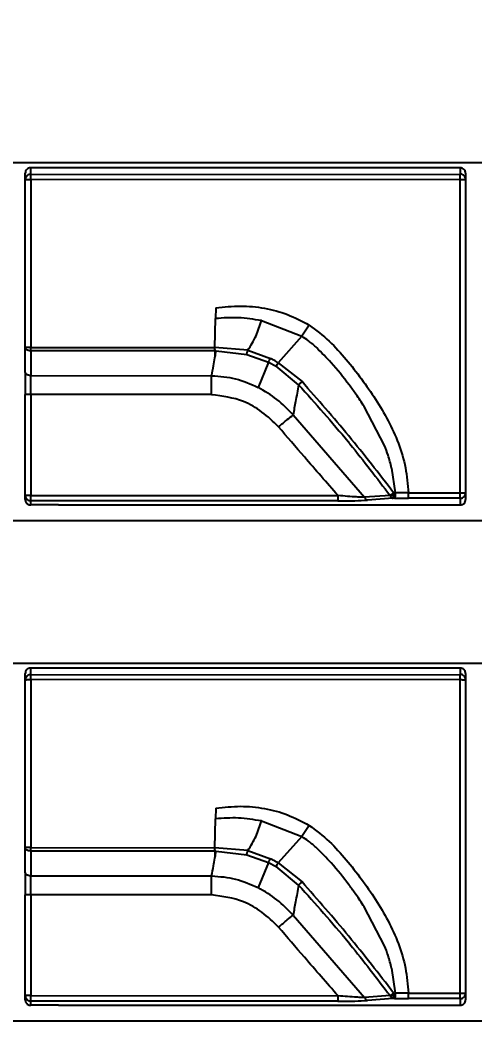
# Model space of a CAD drawing. Header units: millimetres. Extents: x 271 to 405, y 465 to 539.
# Drawn here: x 298.13 to 304.89, y 499.26 to 514.46 of the extents above; entities that cross this region are included whole.
import ezdxf

# ---------------------------------------------------------------- set-up
doc = ezdxf.new("R2010")
doc.units = ezdxf.units.MM
doc.header["$PDSIZE"] = -1
doc.dimstyles.new('ISO-25', dxfattribs={"dimtxt": 2.5, "dimasz": 2.5, "dimexe": 1.25, "dimexo": 0.625, "dimtad": 1, "dimtxsty": 'Standard', "dimcen": 2.5, "dimadec": 0, "dimazin": 0, "dimtfac": 1, "dimtmove": 0, "dimatfit": 3, "dimfxl": 1, "dimarcsym": 0})

# ---------------------------------------------------------------- blocks, each defined once
blk = doc.blocks.new('*D2')
at = {"color": 0, "lineweight": -2}
for p, q in [((288.922, 503.974), (288.922, 465.47)), ((360.773, 503.974), (360.773, 465.47)), ((293.002, 467.47), (356.693, 467.47))]:
    blk.add_line(p, q, dxfattribs=at)
at = {"color": 0}
for points in [[(293.002, 468.15), (293.002, 466.79), (288.922, 467.47)], [(356.693, 466.79), (356.693, 468.15), (360.773, 467.47)]]:
    blk.add_solid(points, dxfattribs=at)
at = {"layer": 'Defpoints', "color": 0}
for p in [(288.922, 503.974), (360.773, 503.974), (360.773, 467.47)]:
    blk.add_point(p, dxfattribs=at)
at = {"color": 0, "insert": (324.848, 471.036), "char_height": 3.5, "attachment_point": 5}
blk.add_mtext('71,85', dxfattribs=at)
blk = doc.blocks.new('*D5')
at = {"color": 0, "lineweight": -2}
for p, q in [((316.026, 516.554), (274.623, 516.554)), ((276.623, 512.474), (276.623, 500.201)), ((276.623, 480.797), (276.623, 493.07)), ((316.026, 476.717), (274.623, 476.717))]:
    blk.add_line(p, q, dxfattribs=at)
at = {"color": 0}
for points in [[(277.303, 512.474), (275.943, 512.474), (276.623, 516.554)], [(275.943, 480.797), (277.303, 480.797), (276.623, 476.717)]]:
    blk.add_solid(points, dxfattribs=at)
at = {"layer": 'Defpoints', "color": 0}
for p in [(276.623, 516.554), (316.026, 516.554), (316.026, 476.717)]:
    blk.add_point(p, dxfattribs=at)
at = {"color": 0, "insert": (276.623, 496.635), "char_height": 3.5, "attachment_point": 5}
blk.add_mtext('39,84', dxfattribs=at)

msp = doc.modelspace()

# ---------------------------------------------------------------- linework, layer by layer
at = {"color": 7, "linetype": 'Continuous', "lineweight": 25}
for p, q in [((358.126, 512.342), (291.621, 512.341)), ((298.201, 512.091), (298.201, 512.189)), ((298.282, 512.17), (298.282, 512.269)), ((304.672, 512.269), (298.282, 512.269)), ((298.282, 512.17), (304.672, 512.175)), ((304.672, 512.269), (304.672, 512.175)), ((304.753, 512.189), (304.753, 512.096)), ((298.201, 509.594), (298.201, 512.091)), ((304.672, 512.097), (298.283, 512.092)), ((298.283, 512.092), (298.283, 509.595)), ((304.672, 507.428), (304.672, 512.097)), ((304.753, 512.096), (304.753, 507.427)), ((301.037, 510.183), (301.032, 510.024)), ((301.021, 509.593), (301.032, 510.024)), ((301.714, 509.993), (302.314, 509.76)), ((302.424, 509.927), (302.314, 509.76)), ((302.314, 509.76), (301.966, 509.367)), ((298.201, 509.226), (298.201, 509.594)), ((298.283, 509.595), (301.021, 509.593)), ((301.513, 509.551), (301.021, 509.593)), ((301.027, 509.542), (298.282, 509.545)), ((298.282, 509.545), (298.282, 509.176)), ((301.025, 509.452), (301.027, 509.542)), ((301.027, 509.542), (301.042, 509.542)), ((301.042, 509.542), (301.497, 509.49)), ((301.497, 509.49), (301.822, 509.375)), ((301.513, 509.551), (301.848, 509.43)), ((301.822, 509.374), (301.666, 508.999)), ((301.822, 509.374), (301.936, 509.313)), ((302.268, 509.038), (301.936, 509.313)), ((301.966, 509.367), (302.319, 509.085)), ((298.282, 509.176), (300.974, 509.173)), ((298.201, 507.391), (298.201, 508.893)), ((300.973, 508.893), (298.283, 508.896)), ((298.283, 508.893), (298.283, 507.391)), ((300.973, 508.89), (298.283, 508.893)), ((303.548, 508.133), (303.245, 508.712)), ((302.186, 508.59), (303.249, 507.363)), ((303.651, 507.798), (303.707, 507.43)), ((298.201, 507.328), (298.201, 507.391)), ((298.282, 507.248), (298.282, 507.311)), ((302.854, 507.308), (298.282, 507.311)), ((298.283, 507.391), (302.855, 507.388)), ((303.628, 507.391), (303.249, 507.363)), ((303.672, 507.349), (303.292, 507.321)), ((303.696, 507.349), (303.672, 507.349)), ((303.681, 507.4), (303.682, 507.43)), ((303.682, 507.43), (303.707, 507.43)), ((303.696, 507.349), (303.901, 507.348)), ((303.902, 507.428), (303.707, 507.43)), ((304.672, 507.347), (303.901, 507.348)), ((303.902, 507.428), (304.672, 507.428)), ((304.672, 507.347), (304.672, 507.248)), ((304.753, 507.427), (304.753, 507.328)), ((298.694, 507.248), (298.282, 507.248)), ((298.694, 507.248), (304.672, 507.248)), ((358.126, 507.01), (291.621, 507.01)), ((291.621, 504.891), (358.126, 504.892)), ((298.201, 504.641), (298.201, 504.739)), ((298.282, 504.72), (298.282, 504.819)), ((304.672, 504.819), (298.282, 504.819)), ((298.282, 504.72), (304.672, 504.725)), ((304.672, 504.819), (304.672, 504.725)), ((304.753, 504.739), (304.753, 504.646)), ((298.201, 502.144), (298.201, 504.641)), ((304.672, 504.647), (298.283, 504.642)), ((298.283, 504.642), (298.283, 502.145)), ((304.672, 499.978), (304.672, 504.647)), ((304.753, 504.646), (304.753, 499.977)), ((301.037, 502.733), (301.032, 502.574)), ((301.021, 502.143), (301.032, 502.574)), ((301.714, 502.543), (302.314, 502.31)), ((302.424, 502.477), (302.314, 502.31)), ((302.314, 502.31), (301.966, 501.917)), ((298.201, 501.776), (298.201, 502.144)), ((298.283, 502.145), (301.021, 502.143)), ((301.513, 502.101), (301.021, 502.143)), ((301.027, 502.092), (298.282, 502.095)), ((298.282, 502.095), (298.282, 501.726)), ((301.025, 502.002), (301.027, 502.092)), ((301.027, 502.092), (301.042, 502.092)), ((301.042, 502.092), (301.497, 502.04)), ((301.497, 502.04), (301.822, 501.925)), ((301.513, 502.101), (301.848, 501.98)), ((301.822, 501.924), (301.666, 501.549)), ((301.822, 501.924), (301.936, 501.863)), ((302.268, 501.588), (301.936, 501.863)), ((301.966, 501.917), (302.319, 501.635)), ((298.282, 501.726), (300.974, 501.723)), ((298.201, 499.941), (298.201, 501.443)), ((300.973, 501.443), (298.283, 501.446)), ((298.283, 501.443), (298.283, 499.941)), ((300.973, 501.44), (298.283, 501.443)), ((303.548, 500.683), (303.245, 501.262)), ((302.186, 501.14), (303.249, 499.913)), ((303.651, 500.348), (303.707, 499.98)), ((298.201, 499.878), (298.201, 499.941)), ((298.282, 499.798), (298.282, 499.861)), ((302.854, 499.858), (298.282, 499.861)), ((298.283, 499.941), (302.855, 499.938)), ((303.628, 499.941), (303.249, 499.913)), ((303.672, 499.899), (303.292, 499.871)), ((303.696, 499.899), (303.672, 499.899)), ((303.681, 499.95), (303.682, 499.98)), ((303.682, 499.98), (303.707, 499.98)), ((303.696, 499.899), (303.901, 499.898)), ((303.902, 499.978), (303.707, 499.98)), ((304.672, 499.897), (303.901, 499.898)), ((303.902, 499.978), (304.672, 499.978)), ((304.672, 499.897), (304.672, 499.798)), ((304.753, 499.977), (304.753, 499.878)), ((298.694, 499.798), (298.282, 499.798)), ((298.694, 499.798), (304.672, 499.798)), ((358.126, 499.56), (291.621, 499.56))]:
    msp.add_line(p, q, dxfattribs=at)
at = {"color": 7, "linetype": 'Continuous', "lineweight": 25, "flags": 128}
for points in [[(301.023, 509.439), (301.024, 509.447), (301.025, 509.452)], [(300.973, 508.89), (300.973, 508.89), (300.973, 508.891), (300.973, 508.891), (300.973, 508.891), (300.973, 508.892), (300.973, 508.892), (300.973, 508.893), (300.973, 508.893)], [(301.023, 501.989), (301.024, 501.997), (301.025, 502.002)], [(300.973, 501.44), (300.973, 501.44), (300.973, 501.441), (300.973, 501.441), (300.973, 501.441), (300.973, 501.442), (300.973, 501.442), (300.973, 501.443), (300.973, 501.443)]]:
    msp.add_lwpolyline(points, dxfattribs=at)
at = {"color": 7, "linetype": 'Continuous', "lineweight": 25}
for centre, radius, start, end in [((295.231, 512.107), 3.052, 359.7232, 1.199), ((301.621, 512.111), 3.052, 359.7232, 1.199), ((290.09, 509.6), 8.193, 359.6155, 359.9695), ((214.593, 525.184), 87.853, 349.68408, 349.74389), ((295.299, 507.376), 2.984, 358.7609, 0.2933), ((299.871, 507.372), 2.984, 358.7609, 0.2933), ((300.956, 507.413), 2.947, 358.7356, 0.3039), ((301.726, 507.412), 2.946, 358.7355, 0.3038), ((295.231, 504.657), 3.052, 359.7232, 1.199), ((301.621, 504.661), 3.052, 359.7232, 1.199), ((290.09, 502.15), 8.193, 359.6155, 359.9695), ((214.593, 517.734), 87.853, 349.68408, 349.74389), ((295.299, 499.926), 2.984, 358.7609, 0.2933), ((299.871, 499.922), 2.984, 358.7609, 0.2933), ((300.956, 499.963), 2.947, 358.7356, 0.3039), ((301.726, 499.962), 2.946, 358.7355, 0.3038)]:
    msp.add_arc(centre, radius, start, end, dxfattribs=at)
for points, knots in [([(298.282, 512.269), (298.271, 512.268), (298.255, 512.267), (298.236, 512.256), (298.22, 512.243), (298.204, 512.221), (298.202, 512.2), (298.201, 512.189)], [0, 0, 0, 0, 0.25342, 0.376755, 0.504454, 0.75394, 1, 1, 1, 1]), ([(298.282, 512.17), (298.274, 512.17), (298.257, 512.168), (298.236, 512.158), (298.22, 512.143), (298.21, 512.128), (298.202, 512.11), (298.201, 512.097), (298.201, 512.091)], [0, 0, 0, 0, 0.182036, 0.411431, 0.545976, 0.690302, 0.842527, 1, 1, 1, 1]), ([(304.753, 512.189), (304.752, 512.2), (304.75, 512.216), (304.74, 512.234), (304.726, 512.25), (304.704, 512.266), (304.682, 512.268), (304.672, 512.269)], [0, 0, 0, 0, 0.248992, 0.3706524, 0.4969745, 0.7495414, 1, 1, 1, 1]), ([(304.753, 512.096), (304.752, 512.102), (304.751, 512.115), (304.744, 512.133), (304.734, 512.148), (304.718, 512.162), (304.697, 512.173), (304.679, 512.175), (304.672, 512.175)], [0, 0, 0, 0, 0.157473, 0.309698, 0.454024, 0.588569, 0.817964, 1, 1, 1, 1]), ([(298.283, 512.092), (298.272, 512.092), (298.257, 512.092), (298.237, 512.092), (298.224, 512.092), (298.214, 512.091), (298.204, 512.091), (298.202, 512.091), (298.201, 512.091)], [0, 0, 0, 0, 0.243619, 0.372782, 0.502319, 0.631447, 0.759537, 1, 1, 1, 1]), ([(304.672, 512.097), (304.68, 512.097), (304.697, 512.097), (304.718, 512.096), (304.734, 512.096), (304.744, 512.096), (304.751, 512.096), (304.752, 512.096), (304.753, 512.096)], [0, 0, 0, 0, 0.181966, 0.411368, 0.545075, 0.689675, 0.842559, 1, 1, 1, 1]), ([(301.037, 510.183), (301.159, 510.196), (301.401, 510.223), (301.762, 510.187), (302.109, 510.095), (302.318, 509.983), (302.424, 509.927)], [0, 0, 0, 0, 0.256766, 0.505731, 0.751665, 1, 1, 1, 1]), ([(301.714, 509.993), (301.601, 510.011), (301.374, 510.049), (301.146, 510.032), (301.032, 510.024)], [0, 0, 0, 0, 0.502047, 1, 1, 1, 1]), ([(301.513, 509.551), (301.557, 509.621), (301.644, 509.76), (301.691, 509.916), (301.714, 509.993)], [0, 0, 0, 0, 0.5118799, 1, 1, 1, 1]), ([(302.424, 509.927), (302.527, 509.85), (302.729, 509.699), (303.059, 509.325), (303.428, 508.832), (303.725, 508.285), (303.869, 507.804), (303.891, 507.554), (303.902, 507.428)], [0, 0, 0, 0, 0.128773, 0.252959, 0.499043, 0.747593, 0.873757, 1, 1, 1, 1]), ([(302.538, 509.587), (302.498, 509.623), (302.428, 509.687), (302.348, 509.738), (302.314, 509.76)], [0, 0, 0, 0, 0.571638, 1, 1, 1, 1]), ([(298.283, 509.595), (298.272, 509.595), (298.257, 509.595), (298.237, 509.595), (298.224, 509.595), (298.214, 509.595), (298.204, 509.594), (298.202, 509.594), (298.201, 509.594)], [0, 0, 0, 0, 0.243618, 0.372782, 0.502319, 0.631447, 0.759537, 1, 1, 1, 1]), ([(298.282, 509.545), (298.272, 509.545), (298.256, 509.546), (298.237, 509.552), (298.224, 509.559), (298.214, 509.567), (298.204, 509.578), (298.202, 509.588), (298.201, 509.594)], [0, 0, 0, 0, 0.241127, 0.370687, 0.50272, 0.634695, 0.763396, 1, 1, 1, 1]), ([(303.02, 509.037), (302.933, 509.149), (302.785, 509.343), (302.611, 509.515), (302.538, 509.587)], [0, 0, 0, 0, 0.580697, 1, 1, 1, 1]), ([(300.974, 509.173), (300.983, 509.223), (301, 509.312), (301.016, 509.4), (301.023, 509.439)], [0, 0, 0, 0, 0.559876, 1, 1, 1, 1]), ([(301.497, 509.49), (301.498, 509.495), (301.5, 509.503), (301.504, 509.519), (301.508, 509.535), (301.511, 509.545), (301.513, 509.551)], [0, 0, 0, 0, 0.247251, 0.499954, 0.752682, 1, 1, 1, 1]), ([(301.822, 509.375), (301.824, 509.379), (301.827, 509.387), (301.833, 509.401), (301.84, 509.415), (301.845, 509.425), (301.848, 509.43)], [0, 0, 0, 0, 0.247199, 0.499741, 0.75242, 1, 1, 1, 1]), ([(301.966, 509.367), (301.944, 509.38), (301.906, 509.402), (301.865, 509.421), (301.848, 509.43)], [0, 0, 0, 0, 0.559705, 1, 1, 1, 1]), ([(301.936, 509.313), (301.941, 509.323), (301.949, 509.339), (301.961, 509.359), (301.966, 509.367)], [0, 0, 0, 0, 0.559502, 1, 1, 1, 1]), ([(298.282, 509.176), (298.272, 509.177), (298.256, 509.178), (298.237, 509.184), (298.224, 509.191), (298.214, 509.199), (298.204, 509.21), (298.202, 509.22), (298.201, 509.226)], [0, 0, 0, 0, 0.241127, 0.370687, 0.50272, 0.634695, 0.763396, 1, 1, 1, 1]), ([(298.201, 509.226), (298.201, 509.169), (298.201, 509.067), (298.201, 508.946), (298.201, 508.893)], [0, 0, 0, 0, 0.558255, 1, 1, 1, 1]), ([(300.974, 509.173), (301.095, 509.165), (301.335, 509.147), (301.556, 509.048), (301.666, 508.999)], [0, 0, 0, 0, 0.500216, 1, 1, 1, 1]), ([(302.186, 508.59), (302.108, 508.67), (301.954, 508.83), (301.762, 508.943), (301.666, 508.999)], [0, 0, 0, 0, 0.500419, 1, 1, 1, 1]), ([(302.268, 509.038), (302.253, 508.954), (302.226, 508.805), (302.198, 508.655), (302.186, 508.59)], [0, 0, 0, 0, 0.561163, 1, 1, 1, 1]), ([(302.268, 509.038), (302.272, 509.041), (302.278, 509.048), (302.291, 509.06), (302.305, 509.073), (302.314, 509.081), (302.319, 509.085)], [0, 0, 0, 0, 0.246048, 0.499443, 0.753141, 1, 1, 1, 1]), ([(302.268, 509.038), (302.517, 508.76), (302.777, 508.47), (303.125, 508.043), (303.334, 507.776), (303.53, 507.519), (303.628, 507.391)], [0, 0, 0, 0, 0.523748, 0.54548, 0.773248, 1, 1, 1, 1]), ([(303.682, 507.43), (303.463, 507.714), (303.025, 508.28), (302.553, 508.818), (302.319, 509.085)], [0, 0, 0, 0, 0.502993, 1, 1, 1, 1]), ([(303.245, 508.712), (303.204, 508.774), (303.132, 508.884), (303.054, 508.99), (303.02, 509.037)], [0, 0, 0, 0, 0.5598214, 1, 1, 1, 1]), ([(298.283, 508.893), (298.272, 508.893), (298.257, 508.893), (298.237, 508.893), (298.224, 508.893), (298.214, 508.893), (298.204, 508.893), (298.202, 508.893), (298.201, 508.893)], [0, 0, 0, 0, 0.243617, 0.372782, 0.502319, 0.631448, 0.759539, 1, 1, 1, 1]), ([(298.283, 508.893), (298.283, 508.894), (298.283, 508.895), (298.283, 508.896), (298.283, 508.896)], [0, 0, 0, 0, 0.560036, 1, 1, 1, 1]), ([(301.97, 508.412), (301.89, 508.489), (301.735, 508.639), (301.403, 508.833), (301.135, 508.869), (300.973, 508.89)], [0, 0, 0, 0, 0.292303, 0.572758, 1, 1, 1, 1]), ([(301.97, 508.412), (302.015, 508.45), (302.096, 508.516), (302.158, 508.567), (302.186, 508.59)], [0, 0, 0, 0, 0.559783, 1, 1, 1, 1]), ([(302.855, 507.388), (302.687, 507.579), (302.39, 507.919), (302.097, 508.262), (301.97, 508.412)], [0, 0, 0, 0, 0.563696, 1, 1, 1, 1]), ([(303.651, 507.798), (303.635, 507.862), (303.607, 507.976), (303.566, 508.085), (303.548, 508.133)], [0, 0, 0, 0, 0.559434, 1, 1, 1, 1]), ([(298.283, 507.391), (298.275, 507.391), (298.257, 507.391), (298.236, 507.391), (298.22, 507.391), (298.21, 507.391), (298.202, 507.391), (298.201, 507.391), (298.201, 507.391)], [0, 0, 0, 0, 0.181749, 0.411267, 0.545132, 0.68987, 0.842771, 1, 1, 1, 1]), ([(298.201, 507.391), (298.201, 507.385), (298.202, 507.372), (298.21, 507.354), (298.22, 507.339), (298.236, 507.324), (298.257, 507.313), (298.274, 507.312), (298.282, 507.311)], [0, 0, 0, 0, 0.157473, 0.309698, 0.454024, 0.588569, 0.817964, 1, 1, 1, 1]), ([(298.201, 507.328), (298.201, 507.322), (298.202, 507.309), (298.207, 507.297), (298.21, 507.291)], [0, 0, 0, 0, 0.49972, 1, 1, 1, 1]), ([(302.854, 507.308), (302.939, 507.308), (303.098, 507.309), (303.231, 507.317), (303.292, 507.321)], [0, 0, 0, 0, 0.5379441, 1, 1, 1, 1]), ([(303.249, 507.363), (303.235, 507.363), (303.198, 507.364), (303.072, 507.37), (302.949, 507.38), (302.855, 507.388)], [0, 0, 0, 0, 0.121958, 0.327457, 1, 1, 1, 1]), ([(303.249, 507.363), (303.252, 507.357), (303.257, 507.346), (303.268, 507.333), (303.279, 507.324), (303.288, 507.322), (303.292, 507.321)], [0, 0, 0, 0, 0.2498152, 0.5000015, 0.750184, 1, 1, 1, 1]), ([(303.628, 507.391), (303.631, 507.394), (303.639, 507.399), (303.652, 507.408), (303.667, 507.419), (303.677, 507.426), (303.682, 507.43)], [0, 0, 0, 0, 0.221754, 0.48712, 0.729136, 1, 1, 1, 1]), ([(303.681, 507.4), (303.675, 507.399), (303.664, 507.395), (303.645, 507.392), (303.634, 507.392), (303.628, 507.391)], [0, 0, 0, 0, 0.332412, 0.622939, 1, 1, 1, 1]), ([(303.628, 507.391), (303.63, 507.387), (303.634, 507.377), (303.644, 507.364), (303.656, 507.353), (303.666, 507.351), (303.672, 507.349)], [0, 0, 0, 0, 0.192714, 0.422126, 0.691653, 1, 1, 1, 1]), ([(303.672, 507.349), (303.673, 507.351), (303.675, 507.353), (303.677, 507.365), (303.68, 507.38), (303.681, 507.394), (303.681, 507.4)], [0, 0, 0, 0, 0.250201, 0.500438, 0.74999, 1, 1, 1, 1]), ([(303.707, 507.43), (303.707, 507.42), (303.706, 507.4), (303.703, 507.374), (303.7, 507.355), (303.697, 507.351), (303.696, 507.349)], [0, 0, 0, 0, 0.241189, 0.50025, 0.759175, 1, 1, 1, 1]), ([(304.672, 507.428), (304.683, 507.428), (304.698, 507.428), (304.717, 507.427), (304.73, 507.427), (304.74, 507.427), (304.75, 507.427), (304.752, 507.427), (304.753, 507.427)], [0, 0, 0, 0, 0.243748, 0.372829, 0.502302, 0.631376, 0.759401, 1, 1, 1, 1]), ([(304.672, 507.248), (304.683, 507.249), (304.699, 507.25), (304.717, 507.261), (304.733, 507.275), (304.75, 507.297), (304.752, 507.318), (304.753, 507.328)], [0, 0, 0, 0, 0.253434, 0.376773, 0.504477, 0.753954, 1, 1, 1, 1]), ([(304.72, 507.363), (304.725, 507.367), (304.734, 507.374), (304.744, 507.389), (304.751, 507.407), (304.752, 507.42), (304.753, 507.427)], [0, 0, 0, 0, 0.228538, 0.473835, 0.732461, 1, 1, 1, 1]), ([(298.21, 507.291), (298.214, 507.285), (298.222, 507.273), (298.239, 507.259), (298.26, 507.25), (298.275, 507.249), (298.282, 507.248)], [0, 0, 0, 0, 0.247628, 0.492595, 0.747916, 1, 1, 1, 1]), ([(298.282, 504.819), (298.271, 504.818), (298.255, 504.817), (298.236, 504.806), (298.22, 504.793), (298.204, 504.771), (298.202, 504.75), (298.201, 504.739)], [0, 0, 0, 0, 0.25342, 0.376755, 0.504454, 0.75394, 1, 1, 1, 1]), ([(298.282, 504.72), (298.274, 504.72), (298.257, 504.718), (298.236, 504.708), (298.22, 504.693), (298.21, 504.678), (298.202, 504.66), (298.201, 504.647), (298.201, 504.641)], [0, 0, 0, 0, 0.1820362, 0.4114305, 0.5459757, 0.6903018, 0.8425268, 1, 1, 1, 1]), ([(304.753, 504.739), (304.752, 504.75), (304.75, 504.766), (304.74, 504.784), (304.726, 504.8), (304.704, 504.816), (304.682, 504.818), (304.672, 504.819)], [0, 0, 0, 0, 0.248992, 0.370652, 0.496975, 0.749541, 1, 1, 1, 1]), ([(304.753, 504.646), (304.752, 504.652), (304.751, 504.665), (304.744, 504.683), (304.734, 504.698), (304.718, 504.712), (304.697, 504.723), (304.679, 504.725), (304.672, 504.725)], [0, 0, 0, 0, 0.157473, 0.309698, 0.454024, 0.588569, 0.817964, 1, 1, 1, 1]), ([(298.283, 504.642), (298.272, 504.642), (298.257, 504.642), (298.237, 504.642), (298.224, 504.642), (298.214, 504.641), (298.204, 504.641), (298.202, 504.641), (298.201, 504.641)], [0, 0, 0, 0, 0.243619, 0.372782, 0.502319, 0.631447, 0.759537, 1, 1, 1, 1]), ([(304.672, 504.647), (304.68, 504.647), (304.697, 504.647), (304.718, 504.646), (304.734, 504.646), (304.744, 504.646), (304.751, 504.646), (304.752, 504.646), (304.753, 504.646)], [0, 0, 0, 0, 0.181966, 0.411368, 0.545075, 0.689675, 0.842559, 1, 1, 1, 1]), ([(301.037, 502.733), (301.159, 502.746), (301.401, 502.773), (301.762, 502.737), (302.109, 502.645), (302.318, 502.533), (302.424, 502.477)], [0, 0, 0, 0, 0.256766, 0.505731, 0.751665, 1, 1, 1, 1]), ([(301.714, 502.543), (301.601, 502.561), (301.374, 502.599), (301.146, 502.582), (301.032, 502.574)], [0, 0, 0, 0, 0.502047, 1, 1, 1, 1]), ([(301.513, 502.101), (301.557, 502.171), (301.644, 502.31), (301.691, 502.466), (301.714, 502.543)], [0, 0, 0, 0, 0.5118799, 1, 1, 1, 1]), ([(302.424, 502.477), (302.527, 502.4), (302.729, 502.249), (303.059, 501.875), (303.428, 501.382), (303.725, 500.835), (303.869, 500.354), (303.891, 500.104), (303.902, 499.978)], [0, 0, 0, 0, 0.128773, 0.252959, 0.499043, 0.747593, 0.873757, 1, 1, 1, 1]), ([(302.538, 502.137), (302.498, 502.173), (302.428, 502.237), (302.348, 502.288), (302.314, 502.31)], [0, 0, 0, 0, 0.571638, 1, 1, 1, 1]), ([(298.283, 502.145), (298.272, 502.145), (298.257, 502.145), (298.237, 502.145), (298.224, 502.145), (298.214, 502.145), (298.204, 502.144), (298.202, 502.144), (298.201, 502.144)], [0, 0, 0, 0, 0.243618, 0.372782, 0.502319, 0.631447, 0.759537, 1, 1, 1, 1]), ([(298.282, 502.095), (298.272, 502.095), (298.256, 502.096), (298.237, 502.102), (298.224, 502.109), (298.214, 502.117), (298.204, 502.128), (298.202, 502.138), (298.201, 502.144)], [0, 0, 0, 0, 0.241127, 0.370687, 0.50272, 0.634695, 0.763396, 1, 1, 1, 1]), ([(303.02, 501.587), (302.933, 501.699), (302.785, 501.893), (302.611, 502.065), (302.538, 502.137)], [0, 0, 0, 0, 0.580697, 1, 1, 1, 1]), ([(300.974, 501.723), (300.983, 501.773), (301, 501.862), (301.016, 501.95), (301.023, 501.989)], [0, 0, 0, 0, 0.559876, 1, 1, 1, 1]), ([(301.497, 502.04), (301.498, 502.045), (301.5, 502.053), (301.504, 502.069), (301.508, 502.085), (301.511, 502.095), (301.513, 502.101)], [0, 0, 0, 0, 0.247251, 0.499954, 0.752682, 1, 1, 1, 1]), ([(301.822, 501.925), (301.824, 501.929), (301.827, 501.937), (301.833, 501.951), (301.84, 501.965), (301.845, 501.975), (301.848, 501.98)], [0, 0, 0, 0, 0.247199, 0.499741, 0.75242, 1, 1, 1, 1]), ([(301.966, 501.917), (301.944, 501.93), (301.906, 501.952), (301.865, 501.971), (301.848, 501.98)], [0, 0, 0, 0, 0.559705, 1, 1, 1, 1]), ([(301.936, 501.863), (301.941, 501.873), (301.949, 501.889), (301.961, 501.909), (301.966, 501.917)], [0, 0, 0, 0, 0.559502, 1, 1, 1, 1]), ([(298.282, 501.726), (298.272, 501.727), (298.256, 501.728), (298.237, 501.734), (298.224, 501.741), (298.214, 501.749), (298.204, 501.76), (298.202, 501.77), (298.201, 501.776)], [0, 0, 0, 0, 0.241127, 0.370687, 0.50272, 0.634695, 0.763396, 1, 1, 1, 1]), ([(298.201, 501.776), (298.201, 501.719), (298.201, 501.617), (298.201, 501.496), (298.201, 501.443)], [0, 0, 0, 0, 0.558255, 1, 1, 1, 1]), ([(300.974, 501.723), (301.095, 501.715), (301.335, 501.697), (301.556, 501.598), (301.666, 501.549)], [0, 0, 0, 0, 0.500216, 1, 1, 1, 1]), ([(302.186, 501.14), (302.108, 501.22), (301.954, 501.38), (301.762, 501.493), (301.666, 501.549)], [0, 0, 0, 0, 0.500419, 1, 1, 1, 1]), ([(302.268, 501.588), (302.253, 501.504), (302.226, 501.355), (302.198, 501.205), (302.186, 501.14)], [0, 0, 0, 0, 0.561163, 1, 1, 1, 1]), ([(302.268, 501.588), (302.272, 501.591), (302.278, 501.598), (302.291, 501.61), (302.305, 501.623), (302.314, 501.631), (302.319, 501.635)], [0, 0, 0, 0, 0.246048, 0.499443, 0.753141, 1, 1, 1, 1]), ([(302.268, 501.588), (302.517, 501.31), (302.777, 501.02), (303.125, 500.593), (303.334, 500.326), (303.53, 500.069), (303.628, 499.941)], [0, 0, 0, 0, 0.523748, 0.54548, 0.773248, 1, 1, 1, 1]), ([(303.682, 499.98), (303.463, 500.264), (303.025, 500.83), (302.553, 501.368), (302.319, 501.635)], [0, 0, 0, 0, 0.502993, 1, 1, 1, 1]), ([(303.245, 501.262), (303.204, 501.324), (303.132, 501.434), (303.054, 501.54), (303.02, 501.587)], [0, 0, 0, 0, 0.559821, 1, 1, 1, 1]), ([(298.283, 501.443), (298.272, 501.443), (298.257, 501.443), (298.237, 501.443), (298.224, 501.443), (298.214, 501.443), (298.204, 501.443), (298.202, 501.443), (298.201, 501.443)], [0, 0, 0, 0, 0.243617, 0.372782, 0.502319, 0.631448, 0.759539, 1, 1, 1, 1]), ([(298.283, 501.443), (298.283, 501.444), (298.283, 501.445), (298.283, 501.446), (298.283, 501.446)], [0, 0, 0, 0, 0.560036, 1, 1, 1, 1]), ([(301.97, 500.962), (301.89, 501.039), (301.735, 501.189), (301.403, 501.383), (301.135, 501.419), (300.973, 501.44)], [0, 0, 0, 0, 0.292303, 0.572758, 1, 1, 1, 1]), ([(301.97, 500.962), (302.015, 501), (302.096, 501.066), (302.158, 501.117), (302.186, 501.14)], [0, 0, 0, 0, 0.5597829, 1, 1, 1, 1]), ([(302.855, 499.938), (302.687, 500.129), (302.39, 500.469), (302.097, 500.812), (301.97, 500.962)], [0, 0, 0, 0, 0.5636964, 1, 1, 1, 1]), ([(303.651, 500.348), (303.635, 500.412), (303.607, 500.526), (303.566, 500.635), (303.548, 500.683)], [0, 0, 0, 0, 0.559434, 1, 1, 1, 1]), ([(298.283, 499.941), (298.275, 499.941), (298.257, 499.941), (298.236, 499.941), (298.22, 499.941), (298.21, 499.941), (298.202, 499.941), (298.201, 499.941), (298.201, 499.941)], [0, 0, 0, 0, 0.181749, 0.411267, 0.545132, 0.68987, 0.842771, 1, 1, 1, 1]), ([(298.201, 499.941), (298.201, 499.935), (298.202, 499.922), (298.21, 499.904), (298.22, 499.889), (298.236, 499.874), (298.257, 499.863), (298.274, 499.862), (298.282, 499.861)], [0, 0, 0, 0, 0.157473, 0.309698, 0.454024, 0.588569, 0.817964, 1, 1, 1, 1]), ([(298.201, 499.878), (298.201, 499.872), (298.202, 499.859), (298.207, 499.847), (298.21, 499.841)], [0, 0, 0, 0, 0.49972, 1, 1, 1, 1]), ([(302.854, 499.858), (302.939, 499.858), (303.098, 499.859), (303.231, 499.867), (303.292, 499.871)], [0, 0, 0, 0, 0.537944, 1, 1, 1, 1]), ([(303.249, 499.913), (303.235, 499.913), (303.198, 499.914), (303.072, 499.92), (302.949, 499.93), (302.855, 499.938)], [0, 0, 0, 0, 0.121958, 0.327457, 1, 1, 1, 1]), ([(303.249, 499.913), (303.252, 499.907), (303.257, 499.896), (303.268, 499.883), (303.279, 499.874), (303.288, 499.872), (303.292, 499.871)], [0, 0, 0, 0, 0.249815, 0.500001, 0.750184, 1, 1, 1, 1]), ([(303.628, 499.941), (303.631, 499.944), (303.639, 499.949), (303.652, 499.958), (303.667, 499.969), (303.677, 499.976), (303.682, 499.98)], [0, 0, 0, 0, 0.221754, 0.48712, 0.729136, 1, 1, 1, 1]), ([(303.681, 499.95), (303.675, 499.949), (303.664, 499.945), (303.645, 499.942), (303.634, 499.942), (303.628, 499.941)], [0, 0, 0, 0, 0.3324125, 0.6229393, 1, 1, 1, 1]), ([(303.628, 499.941), (303.63, 499.937), (303.634, 499.927), (303.644, 499.914), (303.656, 499.903), (303.666, 499.901), (303.672, 499.899)], [0, 0, 0, 0, 0.192714, 0.422126, 0.691653, 1, 1, 1, 1]), ([(303.672, 499.899), (303.673, 499.901), (303.675, 499.903), (303.677, 499.915), (303.68, 499.93), (303.681, 499.944), (303.681, 499.95)], [0, 0, 0, 0, 0.250201, 0.500438, 0.74999, 1, 1, 1, 1]), ([(303.707, 499.98), (303.707, 499.97), (303.706, 499.95), (303.703, 499.924), (303.7, 499.905), (303.697, 499.901), (303.696, 499.899)], [0, 0, 0, 0, 0.241189, 0.50025, 0.759175, 1, 1, 1, 1]), ([(304.672, 499.978), (304.683, 499.978), (304.698, 499.978), (304.717, 499.977), (304.73, 499.977), (304.74, 499.977), (304.75, 499.977), (304.752, 499.977), (304.753, 499.977)], [0, 0, 0, 0, 0.243748, 0.372829, 0.502302, 0.631376, 0.759401, 1, 1, 1, 1]), ([(304.672, 499.798), (304.683, 499.799), (304.699, 499.8), (304.717, 499.811), (304.733, 499.825), (304.75, 499.847), (304.752, 499.868), (304.753, 499.878)], [0, 0, 0, 0, 0.253434, 0.376773, 0.504477, 0.753954, 1, 1, 1, 1]), ([(304.72, 499.913), (304.725, 499.917), (304.734, 499.924), (304.744, 499.939), (304.751, 499.957), (304.752, 499.97), (304.753, 499.977)], [0, 0, 0, 0, 0.228538, 0.473835, 0.732461, 1, 1, 1, 1]), ([(298.21, 499.841), (298.214, 499.835), (298.222, 499.823), (298.239, 499.809), (298.26, 499.8), (298.275, 499.799), (298.282, 499.798)], [0, 0, 0, 0, 0.247628, 0.492595, 0.747916, 1, 1, 1, 1])]:
    msp.add_open_spline(points, degree=3, knots=knots, dxfattribs=at)
for points in [[(301.027, 509.542), (301.026, 509.55), (301.024, 509.565), (301.022, 509.584), (301.021, 509.593)], [(298.283, 508.896), (298.283, 508.947), (298.282, 509.049), (298.282, 509.134), (298.282, 509.176)], [(300.973, 508.893), (300.973, 508.944), (300.973, 509.045), (300.974, 509.131), (300.974, 509.173)], [(301.027, 502.092), (301.026, 502.1), (301.024, 502.115), (301.022, 502.134), (301.021, 502.143)], [(298.283, 501.446), (298.283, 501.497), (298.282, 501.599), (298.282, 501.684), (298.282, 501.726)], [(300.973, 501.443), (300.973, 501.494), (300.973, 501.595), (300.974, 501.681), (300.974, 501.723)]]:
    msp.add_open_spline(points, degree=3, dxfattribs=at)
at = {"color": 8, "linetype": 'Continuous', "lineweight": 25}
for points in [[(304.672, 507.347), (304.679, 507.348), (304.697, 507.349), (304.712, 507.358), (304.72, 507.363)], [(304.672, 499.897), (304.679, 499.898), (304.697, 499.899), (304.712, 499.908), (304.72, 499.913)]]:
    msp.add_open_spline(points, degree=3, knots=[0, 0, 0, 0, 0.442398, 1, 1, 1, 1], dxfattribs=at)

# ---------------------------------------------------------------- dimensions: what is measured, and where the dimension line sits
dim = msp.add_linear_dim(base=(276.623, 516.554), p1=(316.026, 476.717), p2=(316.026, 516.554), angle=90, dimstyle='ISO-25', override={"dimtxt": 3.5, "dimasz": 4.08, "dimexe": 2, "dimexo": 0, "dimgap": 1.524, "dimtih": 1, "dimtoh": 1, "dimzin": 0, "dimadec": 2, "dimtzin": 0})
dim.commit()
dim.dimension.update_dxf_attribs({"geometry": '*D5', "text_midpoint": (276.623, 496.635)})
dim = msp.add_linear_dim(base=(360.773, 467.47), p1=(288.922, 503.974), p2=(360.773, 503.974), dimstyle='ISO-25', override={"dimtxt": 3.5, "dimasz": 4.08, "dimexe": 2, "dimexo": 0, "dimgap": 1.524, "dimtih": 1, "dimtoh": 1, "dimzin": 0, "dimadec": 2, "dimtzin": 0})
dim.commit()
dim.dimension.update_dxf_attribs({"geometry": '*D2', "text_midpoint": (324.848, 471.036)})

doc.saveas('drawing.dxf')
